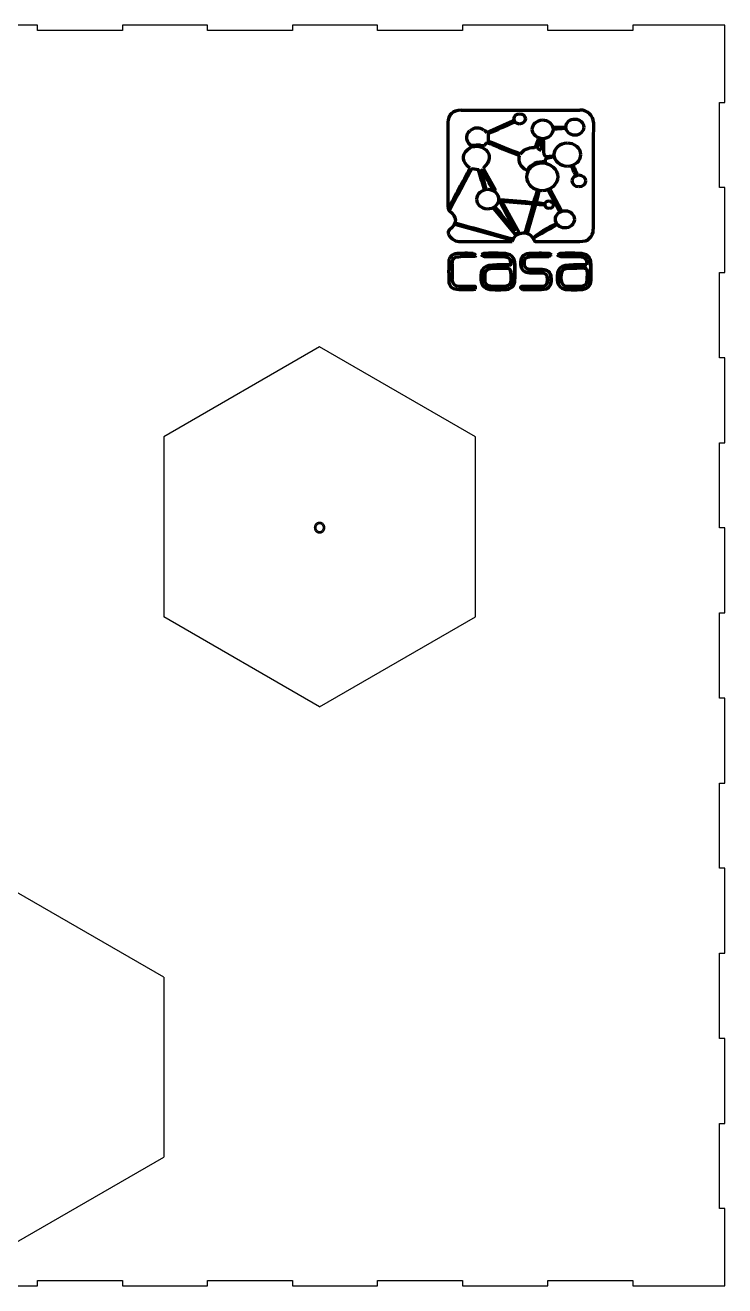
# Model space of a CAD drawing. Header units: millimetres. Extents: x 111 to 1585, y 106 to 1088.
# Drawn here: x 538.7 to 810.7, y 105.6 to 595.6 of the extents above; entities that cross this region are included whole.
import ezdxf

# ---------------------------------------------------------------- set-up
doc = ezdxf.new("R2010")
doc.units = ezdxf.units.MM
doc.header["$MEASUREMENT"] = 0
doc.layers.add('Cut', color=1, linetype='CONTINUOUS')
doc.layers.add('Hatch', color=5, linetype='CONTINUOUS')

msp = doc.modelspace()

# ---------------------------------------------------------------- linework, layer by layer
at = {"layer": 'Cut'}
for p, q in [((543.38, 595.6), (510.3, 595.6)), ((543.38, 593.5), (543.38, 595.6)), ((576.45, 593.5), (543.38, 593.5)), ((609.53, 595.6), (576.45, 595.6)), ((576.45, 595.6), (576.45, 593.5)), ((609.53, 593.5), (609.53, 595.6)), ((642.6, 593.5), (609.53, 593.5)), ((675.68, 595.6), (642.6, 595.6)), ((642.6, 595.6), (642.6, 593.5)), ((675.68, 593.5), (675.68, 595.6)), ((708.75, 593.5), (675.68, 593.5)), ((741.83, 595.6), (708.75, 595.6)), ((708.75, 595.6), (708.75, 593.5)), ((741.83, 593.5), (741.83, 595.6)), ((774.9, 593.5), (741.83, 593.5)), ((810.69, 595.6), (774.9, 595.6)), ((774.9, 595.6), (774.9, 593.5)), ((810.69, 565.59), (810.69, 595.6)), ((808.59, 532.52), (808.59, 565.59)), ((808.59, 565.59), (810.69, 565.59)), ((810.69, 532.52), (808.59, 532.52)), ((810.69, 499.44), (810.69, 532.52)), ((808.59, 466.37), (808.59, 499.44)), ((808.59, 499.44), (810.69, 499.44)), ((810.69, 466.37), (808.59, 466.37)), ((810.69, 433.29), (810.69, 466.37)), ((808.59, 400.22), (808.59, 433.29)), ((808.59, 433.29), (810.69, 433.29)), ((810.69, 400.22), (808.59, 400.22)), ((810.69, 367.14), (810.69, 400.22)), ((808.59, 334.07), (808.59, 367.14)), ((808.59, 367.14), (810.69, 367.14)), ((810.69, 334.07), (808.59, 334.07)), ((810.69, 300.99), (810.69, 334.07)), ((808.59, 267.92), (808.59, 300.99)), ((808.59, 300.99), (810.69, 300.99)), ((810.69, 267.92), (808.59, 267.92)), ((810.69, 234.84), (810.69, 267.92)), ((808.59, 201.77), (808.59, 234.84)), ((808.59, 234.84), (810.69, 234.84)), ((810.69, 201.77), (808.59, 201.77)), ((810.69, 168.69), (810.69, 201.77)), ((808.59, 135.62), (808.59, 168.69)), ((808.59, 168.69), (810.69, 168.69)), ((810.69, 135.62), (808.59, 135.62)), ((810.69, 105.6), (810.69, 135.62)), ((510.3, 105.6), (543.38, 105.6)), ((543.38, 105.6), (543.38, 107.7)), ((543.38, 107.7), (576.45, 107.7)), ((576.45, 107.7), (576.45, 105.6)), ((576.45, 105.6), (609.53, 105.6)), ((609.53, 105.6), (609.53, 107.7)), ((609.53, 107.7), (642.6, 107.7)), ((642.6, 107.7), (642.6, 105.6)), ((642.6, 105.6), (675.68, 105.6)), ((675.68, 105.6), (675.68, 107.7)), ((675.68, 107.7), (708.75, 107.7)), ((708.75, 107.7), (708.75, 105.6)), ((708.75, 105.6), (741.83, 105.6)), ((741.83, 105.6), (741.83, 107.7)), ((741.83, 107.7), (774.9, 107.7)), ((774.9, 107.7), (774.9, 105.6)), ((774.9, 105.6), (810.69, 105.6))]:
    msp.add_line(p, q, dxfattribs=at)
msp.add_lwpolyline([(654.63, 400.29), (654.63, 400.34), (654.63, 400.39), (654.62, 400.45), (654.62, 400.5), (654.61, 400.55), (654.6, 400.6), (654.59, 400.65), (654.58, 400.7), (654.56, 400.75), (654.54, 400.8), (654.52, 400.85), (654.5, 400.9), (654.48, 400.94), (654.46, 400.99), (654.43, 401.04), (654.41, 401.08), (654.38, 401.12), (654.35, 401.17), (654.32, 401.21), (654.29, 401.25), (654.25, 401.29), (654.22, 401.33), (654.18, 401.36), (654.14, 401.4), (654.1, 401.43), (654.06, 401.47), (654.02, 401.5), (653.98, 401.53), (653.93, 401.56), (653.89, 401.58), (653.84, 401.61), (653.8, 401.63), (653.75, 401.66), (653.7, 401.68), (653.66, 401.7), (653.61, 401.71), (653.56, 401.73), (653.51, 401.74), (653.46, 401.75), (653.4, 401.77), (653.35, 401.77), (653.3, 401.78), (653.25, 401.79), (653.2, 401.79), (653.15, 401.79), (653.09, 401.79), (653.04, 401.79), (652.99, 401.78), (652.94, 401.78), (652.89, 401.77), (652.84, 401.76), (652.78, 401.75), (652.73, 401.74), (652.68, 401.72), (652.63, 401.7), (652.59, 401.69), (652.54, 401.67), (652.49, 401.65), (652.44, 401.62), (652.4, 401.6), (652.35, 401.57), (652.31, 401.54), (652.27, 401.51), (652.22, 401.48), (652.18, 401.45), (652.14, 401.42), (652.1, 401.38), (652.07, 401.35), (652.03, 401.31), (652, 401.27), (651.96, 401.23), (651.93, 401.19), (651.9, 401.15), (651.87, 401.1), (651.84, 401.06), (651.82, 401.01), (651.79, 400.97), (651.77, 400.92), (651.75, 400.87), (651.73, 400.82), (651.71, 400.78), (651.7, 400.73), (651.68, 400.68), (651.67, 400.63), (651.66, 400.57), (651.65, 400.52), (651.64, 400.47), (651.64, 400.42), (651.63, 400.37), (651.63, 400.32), (651.63, 400.26), (651.63, 400.21), (651.64, 400.16), (651.64, 400.11), (651.65, 400.06), (651.66, 400.01), (651.67, 399.95), (651.68, 399.9), (651.7, 399.85), (651.71, 399.8), (651.73, 399.76), (651.75, 399.71), (651.77, 399.66), (651.79, 399.61), (651.82, 399.57), (651.84, 399.52), (651.87, 399.48), (651.9, 399.43), (651.93, 399.39), (651.96, 399.35), (652, 399.31), (652.03, 399.27), (652.07, 399.23), (652.1, 399.2), (652.14, 399.16), (652.18, 399.13), (652.22, 399.1), (652.27, 399.07), (652.31, 399.04), (652.35, 399.01), (652.4, 398.98), (652.44, 398.96), (652.49, 398.93), (652.54, 398.91), (652.59, 398.89), (652.63, 398.88), (652.68, 398.86), (652.73, 398.84), (652.78, 398.83), (652.84, 398.82), (652.89, 398.81), (652.94, 398.8), (652.99, 398.8), (653.04, 398.79), (653.09, 398.79), (653.15, 398.79), (653.2, 398.79), (653.25, 398.79), (653.3, 398.8), (653.35, 398.81), (653.4, 398.81), (653.46, 398.83), (653.51, 398.84), (653.56, 398.85), (653.61, 398.87), (653.66, 398.88), (653.7, 398.9), (653.75, 398.92), (653.8, 398.95), (653.84, 398.97), (653.89, 399), (653.93, 399.02), (653.98, 399.05), (654.02, 399.08), (654.06, 399.11), (654.1, 399.15), (654.14, 399.18), (654.18, 399.22), (654.22, 399.25), (654.25, 399.29), (654.29, 399.33), (654.32, 399.37), (654.35, 399.41), (654.38, 399.46), (654.41, 399.5), (654.43, 399.54), (654.46, 399.59), (654.48, 399.64), (654.5, 399.68), (654.52, 399.73), (654.54, 399.78), (654.56, 399.83), (654.58, 399.88), (654.59, 399.93), (654.6, 399.98), (654.61, 400.03), (654.62, 400.08), (654.62, 400.13), (654.63, 400.19), (654.63, 400.24)], close=True, dxfattribs=at)
at = {"layer": 'Hatch', "color": 5, "linetype": 'Continuous', "lineweight": 211}
for points in [[(703.01, 557.77, 0.000298), (703, 535.3, 0.00384), (703.03, 524.86)], [(718.18, 553.88, 0), (728.29, 558.38, -0.000036), (728.61, 557.78, 0.000002), (718.66, 553.29), (718.66, 550.58, -0.000002), (731.22, 545.58)], [(748.34, 555.41, 0.000003), (748.3, 556.03, 0), (744.4, 555.78, 0.000042), (744.45, 555.14)], [(715.79, 539.63), (717.7, 532.21), (717.09, 532.07, -0.002496), (716.02, 535.7, -0.002419), (714.98, 539.43, 0), (712.27, 539.74, -0.000002), (703.77, 523.95)], [(716.78, 540.09), (721.4, 531.69, 0.000056), (721.07, 531.47)], [(722.9, 527.57, -0.000042), (723.35, 527.86, -0.000001), (736.42, 526.74, -0.000002), (737.77, 531.05, -0.000033), (738.4, 530.92, 0.000003), (737.3, 526.72, -0.000004), (740.26, 526.29), (740.21, 525.76, 0.000002), (737.06, 525.91, 0), (733.93, 515.14, 0.000046), (733.26, 515.29, 0.000001), (736.24, 526.03, -0.000003), (723.95, 527.13, 0), (730.57, 515.1, -0.000014), (729.24, 514.32, 0), (721.06, 524.28, -0.000026), (721.55, 524.68)], [(747.02, 523.74), (746.34, 523.44, -0.000001), (742.19, 531.21, 0), (742.87, 531.51)], [(729.16, 515.58, -0.000295), (726.58, 518.71, 0.004616), (724.05, 521.79)], [(744.87, 518.21, -0.000035), (745.14, 517.84, 0.000001), (736.54, 512.97)], [(713.71, 492.94), (713.71, 494.04, -0.002847), (708.11, 494.04)]]:
    msp.add_lwpolyline(points, format="xyb", dxfattribs=at)
for points in [[(752.49, 537.61, 0.000008), (751.25, 540.46, 0.000014), (751.87, 540.68, -0.000012), (753.18, 537.84, -0.000047)], [(706.1, 518.02, 0.000002), (706.32, 518.67, 0.000001), (727.96, 512.64, -0.000013), (727.73, 511.99, 0)], [(724.21, 506.91, 0.011377), (717.19, 506.9, -0.011385)], [(753.97, 506.91, 0.012417), (746.94, 506.9, -0.012421)], [(722.09, 502.4, 0.000005), (727.55, 502.4, -0.000005)], [(728.98, 496.7, 0.006302), (728.99, 502.51, -0.006297)], [(753.13, 501.18, 0.000259), (750.94, 501.18, -0.000259)], [(757.08, 502.4, 0.000016), (751.89, 502.4, -0.000016)], [(758.58, 496.58, 0.00597), (758.58, 502.65, -0.00597)], [(720.26, 492.82, 0.009645), (724.64, 492.81, -0.009645)], [(731.65, 494.04, 0.001413), (738.95, 494.04, -0.001413), (731.65, 494.04, 0.000073), (731.27, 493.68, -0.000037)], [(749.73, 492.83, 0.013122), (754.42, 492.82, -0.013128)]]:
    msp.add_lwpolyline(points, format="xyb", close=True, dxfattribs=at)
msp.add_lwpolyline([(753.13, 501.25), (753.13, 501.18)], close=True, dxfattribs=at)
at = {"layer": 'Hatch', "color": 5}
for points in [[(653.13, 470.6), (592.51, 435.6)], [(713.75, 435.6), (653.13, 470.6)], [(592.51, 435.6), (592.51, 365.6)], [(713.75, 365.6), (713.75, 435.6)], [(653.13, 330.6), (592.51, 365.6)], [(653.13, 330.6), (713.75, 365.6)], [(592.51, 225.61), (531.9, 260.61)], [(592.51, 225.61), (592.51, 155.61)], [(531.9, 120.61), (592.51, 155.61)]]:
    msp.add_lwpolyline(points, dxfattribs=at)
msp.add_lwpolyline([(655.18, 400.29), (655.18, 400.36), (655.18, 400.43), (655.17, 400.5), (655.16, 400.57), (655.15, 400.64), (655.14, 400.71), (655.12, 400.78), (655.1, 400.85), (655.08, 400.92), (655.06, 400.99), (655.04, 401.05), (655.01, 401.12), (654.98, 401.18), (654.95, 401.25), (654.91, 401.31), (654.87, 401.37), (654.84, 401.43), (654.8, 401.49), (654.75, 401.55), (654.71, 401.6), (654.66, 401.66), (654.61, 401.71), (654.56, 401.76), (654.51, 401.81), (654.46, 401.85), (654.4, 401.9), (654.35, 401.94), (654.29, 401.98), (654.23, 402.02), (654.17, 402.06), (654.11, 402.09), (654.04, 402.13), (653.98, 402.16), (653.91, 402.19), (653.85, 402.21), (653.78, 402.24), (653.71, 402.26), (653.64, 402.28), (653.57, 402.29), (653.5, 402.31), (653.43, 402.32), (653.36, 402.33), (653.29, 402.33), (653.22, 402.34), (653.15, 402.34), (653.08, 402.34), (653.01, 402.34), (652.94, 402.33), (652.87, 402.32), (652.8, 402.31), (652.73, 402.3), (652.66, 402.28), (652.59, 402.27), (652.52, 402.25), (652.45, 402.22), (652.39, 402.2), (652.32, 402.17), (652.25, 402.14), (652.19, 402.11), (652.13, 402.08), (652.07, 402.04), (652.01, 402), (651.95, 401.96), (651.89, 401.92), (651.83, 401.88), (651.78, 401.83), (651.73, 401.78), (651.68, 401.73), (651.63, 401.68), (651.58, 401.63), (651.53, 401.57), (651.49, 401.52), (651.45, 401.46), (651.41, 401.4), (651.37, 401.34), (651.34, 401.28), (651.3, 401.22), (651.27, 401.15), (651.24, 401.09), (651.22, 401.02), (651.19, 400.95), (651.17, 400.89), (651.15, 400.82), (651.13, 400.75), (651.12, 400.68), (651.11, 400.61), (651.1, 400.54), (651.09, 400.47), (651.09, 400.4), (651.08, 400.33), (651.08, 400.25), (651.09, 400.18), (651.09, 400.11), (651.1, 400.04), (651.11, 399.97), (651.12, 399.9), (651.13, 399.83), (651.15, 399.76), (651.17, 399.69), (651.19, 399.63), (651.22, 399.56), (651.24, 399.49), (651.27, 399.43), (651.3, 399.36), (651.34, 399.3), (651.37, 399.24), (651.41, 399.18), (651.45, 399.12), (651.49, 399.06), (651.53, 399.01), (651.58, 398.95), (651.63, 398.9), (651.68, 398.85), (651.73, 398.8), (651.78, 398.75), (651.83, 398.7), (651.89, 398.66), (651.95, 398.62), (652.01, 398.58), (652.07, 398.54), (652.13, 398.5), (652.19, 398.47), (652.25, 398.44), (652.32, 398.41), (652.39, 398.38), (652.45, 398.36), (652.52, 398.33), (652.59, 398.31), (652.66, 398.3), (652.73, 398.28), (652.8, 398.27), (652.87, 398.26), (652.94, 398.25), (653.01, 398.24), (653.08, 398.24), (653.15, 398.24), (653.22, 398.24), (653.29, 398.25), (653.36, 398.25), (653.43, 398.26), (653.5, 398.27), (653.57, 398.29), (653.64, 398.3), (653.71, 398.32), (653.78, 398.34), (653.85, 398.37), (653.91, 398.39), (653.98, 398.42), (654.04, 398.45), (654.11, 398.49), (654.17, 398.52), (654.23, 398.56), (654.29, 398.6), (654.35, 398.64), (654.4, 398.68), (654.46, 398.73), (654.51, 398.77), (654.56, 398.82), (654.61, 398.87), (654.66, 398.92), (654.71, 398.98), (654.75, 399.03), (654.8, 399.09), (654.84, 399.15), (654.87, 399.21), (654.91, 399.27), (654.95, 399.33), (654.98, 399.4), (655.01, 399.46), (655.04, 399.53), (655.06, 399.59), (655.08, 399.66), (655.1, 399.73), (655.12, 399.8), (655.14, 399.87), (655.15, 399.94), (655.16, 400.01), (655.17, 400.08), (655.18, 400.15), (655.18, 400.22)], close=True, dxfattribs=at)
at = {"layer": 'Hatch', "color": 5, "linetype": 'Continuous', "lineweight": 211}
for centre, radius, start, end in [((711.39, 25908.78), 25346.19, 269.992844, 270.097135), ((714.51, 551.24), 4.41, 54.6721, 131.3464), ((6333.53, 529.71), 5574.01, 179.71033, 180.13826), ((1876.15, 3428.47), 3102.63, 248.126, 248.33855), ((710941.06, 2535390.94), 2632451.37, 254.34836922, 254.3483821), ((1162.01, 520.56), 423.53, 175.899, 176.4284), ((10647373.95, -5693836.37), 12073828.84, 151.859863439, 151.859948352), ((720.48, 3442.5), 2930.99, 269.74206, 270.14822), ((742.8, 32885.69), 32374.17, 269.991265, 270.020297), ((711.16, -42.04), 547.72, 89.7426, 90.3359), ((859.46, 499.88), 156.14, 178.6485, 181.3588), ((1146.21, 499.99), 441.5, 179.6422, 180.3782)]:
    msp.add_arc(centre, radius, start, end, dxfattribs=at)
for points in [[(708.23, 562.59), (704.93, 562.58), (703.01, 560.77), (703.01, 557.77)], [(730.9, 557.18), (729.67, 557.18), (728.69, 558.08), (728.7, 559.19)], [(728.7, 559.19), (728.7, 560.29), (729.73, 561.22), (730.92, 561.21)], [(733.16, 559.18), (733.16, 558.11), (732.11, 557.18), (730.9, 557.18)], [(730.92, 561.21), (732.1, 561.2), (733.17, 560.23), (733.16, 559.18)], [(735.82, 555.07), (735.78, 557), (737.61, 558.73), (739.77, 558.8)], [(739.77, 558.8), (741.96, 558.87), (743.92, 557.13), (743.92, 555.13)], [(748.9, 556.02), (748.91, 557.8), (750.49, 559.18), (752.47, 559.14)], [(752.47, 559.14), (754.36, 559.1), (755.86, 557.7), (755.84, 555.98)], [(759.59, 557.89), (759.61, 560.28), (757.42, 562.64), (754.36, 562.63)], [(711.11, 549.62), (709.9, 551.2), (710.07, 553.21), (711.6, 554.55)], [(717.06, 554.84), (717.45, 554.57), (717.77, 554.24), (718.18, 553.88)], [(739.91, 551.48), (737.75, 551.47), (735.86, 553.13), (735.82, 555.07)], [(743.92, 555.13), (743.92, 553.18), (742.07, 551.5), (739.91, 551.48)], [(748.34, 555.41), (747.05, 555.32), (745.75, 555.23), (744.45, 555.14)], [(752.42, 552.84), (750.49, 552.81), (748.89, 554.26), (748.9, 556.02)], [(755.84, 555.98), (755.83, 554.27), (754.3, 552.86), (752.42, 552.84)], [(710.71, 547.29), (712.66, 549.09), (715.91, 548.95), (717.8, 547.11)], [(716.1, 548.7), (714.57, 549.67), (712.46, 547.85), (711.11, 549.62)], [(717.11, 548.9), (716.98, 548.71), (716.3, 548.58), (716.1, 548.7)], [(720.22, 549.21), (719.1, 549.66), (718.03, 550.25), (717.11, 548.9)], [(736.54, 548.02), (736.77, 548), (737.12, 548.5), (737.26, 548.82)], [(737.26, 548.82), (737.63, 549.62), (737.9, 550.46), (738.21, 551.28)], [(738.14, 548.99), (737.57, 547.86), (738, 547.29), (739.3, 546.94)], [(738.78, 551.12), (738.58, 550.41), (738.47, 549.65), (738.14, 548.99)], [(739.57, 550.85), (739.57, 550.91), (739.71, 550.95), (739.98, 551.15)], [(739.98, 551.15), (740.08, 550.77), (740.21, 550.48), (740.22, 550.19)], [(740.22, 550.19), (740.23, 548.96), (740.19, 547.73), (740.2, 546.5)], [(744.35, 545.29), (744.34, 547.74), (746.63, 549.85), (749.36, 549.89)], [(749.36, 549.89), (752.2, 549.94), (754.54, 547.92), (754.59, 545.39)], [(711.54, 540.01), (708.62, 542.32), (708.28, 545.06), (710.71, 547.29)], [(717.8, 547.11), (719.89, 545.08), (719.54, 542.53), (716.78, 540.09)], [(733.78, 539.17), (731.11, 540.43), (730.39, 542.39), (730.9, 544.94)], [(731.22, 545.58), (732.53, 547.22), (734.22, 548.16), (736.54, 548.02)], [(740.2, 546.5), (740.22, 544.72), (740.66, 544.39), (742.54, 544.66)], [(744.13, 544.81), (743.31, 543.33), (740.56, 544.83), (740.85, 542.45)], [(742.54, 544.66), (742.98, 544.73), (743.44, 544.75), (744.13, 544.81)], [(749.54, 540.71), (746.74, 540.68), (744.37, 542.78), (744.35, 545.29)], [(754.59, 545.39), (754.64, 542.85), (752.36, 540.74), (749.54, 540.71)], [(720.02, 532.67), (718.69, 535), (717.4, 537.36), (715.79, 539.63)], [(733.72, 536.62), (733.7, 539.62), (736.47, 542.13), (739.76, 542.08)], [(740.85, 542.45), (737.7, 542.71), (735.35, 541.64), (733.78, 539.17)], [(739.76, 542.08), (743, 542.04), (745.73, 539.55), (745.71, 536.64)], [(739.71, 531.27), (736.4, 531.27), (733.73, 533.65), (733.72, 536.62)], [(745.71, 536.64), (745.69, 533.71), (742.97, 531.27), (739.71, 531.27)], [(753.94, 532.74), (752.55, 532.76), (751.34, 533.87), (751.35, 535.11)], [(751.35, 535.11), (751.37, 536.36), (752.61, 537.44), (754, 537.43)], [(756.59, 535.06), (756.57, 533.83), (755.31, 532.73), (753.94, 532.74)], [(754, 537.43), (755.38, 537.42), (756.6, 536.3), (756.59, 535.06)], [(714.29, 528.03), (714.33, 530.09), (716.26, 531.81), (718.52, 531.81)], [(718.52, 531.81), (720.84, 531.81), (722.78, 530.02), (722.74, 527.89)], [(721.07, 531.47), (720.71, 531.87), (720.28, 532.22), (720.02, 532.67)], [(742.87, 531.51), (744.26, 528.92), (745.64, 526.33), (747.02, 523.74)], [(703.03, 524.86), (703.04, 524.38), (703.28, 523.73), (703.67, 523.45)], [(718.37, 524.14), (716.08, 524.2), (714.24, 525.94), (714.29, 528.03)], [(722.74, 527.89), (722.71, 525.75), (720.76, 524.08), (718.37, 524.14)], [(721.55, 524.68), (722.53, 523.84), (723.22, 522.75), (724.05, 521.79)], [(729.16, 515.58), (727.29, 519.67), (724.93, 523.55), (722.9, 527.57)], [(740.8, 525.74), (740.73, 526.68), (741.38, 527.37), (742.35, 527.29)], [(742.44, 524.38), (741.47, 524.37), (740.85, 524.88), (740.8, 525.74)], [(742.35, 527.29), (743.04, 527.23), (743.67, 526.58), (744.14, 526.31)], [(744.14, 526.31), (744.01, 524.95), (743.49, 524.38), (742.44, 524.38)], [(703.77, 523.95), (703.54, 524.04), (703.32, 524.14), (703.1, 524.23)], [(703.67, 523.45), (706.66, 521.28), (706.67, 518.23), (703.67, 516.1)], [(748.46, 516.78), (746.45, 516.82), (744.81, 518.37), (744.84, 520.21)], [(744.84, 520.21), (744.86, 522.06), (746.53, 523.52), (748.6, 523.49)], [(752.24, 520.08), (752.21, 518.28), (750.45, 516.75), (748.46, 516.78)], [(748.6, 523.49), (750.62, 523.46), (752.28, 521.91), (752.24, 520.08)], [(703.67, 516.1), (703.32, 515.85), (703.06, 515.21), (703.14, 514.81)], [(703.14, 514.81), (703.48, 513.19), (705.49, 511.56), (707.28, 511.55)], [(728.3, 512.07), (728.95, 513.8), (730.31, 514.76), (732.31, 514.88)], [(732.31, 514.88), (734.09, 514.99), (735.67, 514), (736.4, 512.22)], [(736.54, 512.97), (736.66, 513.96), (743.04, 517.82), (744.87, 518.21)], [(754.27, 511.52), (757.56, 511.52), (759.54, 513.29), (759.54, 516.26)], [(728.06, 511.53), (728.16, 511.75), (728.24, 511.91), (728.3, 512.07)], [(736.4, 512.22), (736.71, 511.45), (737.24, 511.51), (737.86, 511.51)], [(706.63, 506.82), (704.56, 506.66), (703.41, 505.45), (703.36, 503.56)], [(704.71, 502.75), (704.72, 504.96), (705.48, 505.65), (707.95, 505.67)], [(712.91, 506.89), (710.82, 506.94), (708.72, 506.98), (706.63, 506.82)], [(713.93, 506.08), (713.59, 506.36), (713.26, 506.88), (712.91, 506.89)], [(713.62, 505.68), (713.72, 505.81), (713.83, 505.95), (713.93, 506.08)], [(717.19, 506.9), (716.8, 506.89), (716.42, 506.51), (716.04, 506.3)], [(716.04, 506.3), (716.42, 506.51), (716.8, 506.89), (717.19, 506.9)], [(716.04, 506.3), (716.42, 506.09), (716.81, 505.72), (717.2, 505.71)], [(717.2, 505.71), (716.81, 505.72), (716.42, 506.09), (716.04, 506.3)], [(717.2, 505.71), (719.64, 505.65), (722.08, 505.71), (724.51, 505.67)], [(724.51, 505.67), (722.08, 505.71), (719.64, 505.65), (717.2, 505.71)], [(728.99, 502.51), (728.97, 505.56), (727.61, 506.84), (724.21, 506.91)], [(724.21, 506.91), (727.61, 506.84), (728.97, 505.56), (728.99, 502.51)], [(724.51, 505.67), (726.72, 505.63), (727.63, 504.69), (727.55, 502.4)], [(727.55, 502.4), (727.63, 504.69), (726.72, 505.63), (724.51, 505.67)], [(734.61, 506.8), (732.11, 506.6), (731.26, 505.35), (731.39, 502.65)], [(731.39, 502.65), (731.26, 505.35), (732.11, 506.6), (734.61, 506.8)], [(732.72, 502.51), (732.39, 504.65), (733.19, 505.61), (735.59, 505.67)], [(735.59, 505.67), (733.19, 505.61), (732.39, 504.65), (732.72, 502.51)], [(742.35, 506.9), (739.77, 506.92), (737.17, 507), (734.61, 506.8)], [(734.61, 506.8), (737.17, 507), (739.77, 506.92), (742.35, 506.9)], [(735.59, 505.67), (737.83, 505.72), (740.08, 505.66), (742.32, 505.71)], [(742.32, 505.71), (740.08, 505.66), (737.83, 505.72), (735.59, 505.67)], [(742.32, 505.71), (742.62, 505.72), (742.91, 506.09), (743.21, 506.29)], [(743.21, 506.29), (742.91, 506.09), (742.62, 505.72), (742.32, 505.71)], [(743.21, 506.29), (742.92, 506.5), (742.64, 506.89), (742.35, 506.9)], [(742.35, 506.9), (742.64, 506.89), (742.92, 506.5), (743.21, 506.29)], [(746.94, 506.9), (746.5, 506.89), (746.06, 506.51), (745.63, 506.31)], [(745.63, 506.31), (746.06, 506.51), (746.5, 506.89), (746.94, 506.9)], [(745.63, 506.31), (746.06, 506.1), (746.49, 505.72), (746.93, 505.71)], [(746.93, 505.71), (746.49, 505.72), (746.06, 506.1), (745.63, 506.31)], [(746.93, 505.71), (749.37, 505.65), (751.81, 505.72), (754.25, 505.66)], [(754.25, 505.66), (751.81, 505.72), (749.37, 505.65), (746.93, 505.71)], [(758.58, 502.65), (758.57, 505.56), (757.23, 506.83), (753.97, 506.91)], [(753.97, 506.91), (757.23, 506.83), (758.57, 505.56), (758.58, 502.65)], [(754.25, 505.66), (756.44, 505.61), (757.36, 504.56), (757.08, 502.4)], [(757.08, 502.4), (757.36, 504.56), (756.44, 505.61), (754.25, 505.66)], [(722.09, 502.4), (716.94, 502.4), (715.83, 501.37), (715.98, 496.7)], [(715.98, 496.7), (715.83, 501.37), (716.94, 502.4), (722.09, 502.4)], [(720.14, 501.15), (718.55, 501.06), (717.57, 500.36), (717.44, 499.03)], [(717.44, 499.03), (717.57, 500.36), (718.55, 501.06), (720.14, 501.15)], [(723.49, 501.16), (722.37, 501.16), (721.25, 501.21), (720.14, 501.15)], [(720.14, 501.15), (721.25, 501.21), (722.37, 501.16), (723.49, 501.16)], [(727.61, 497.51), (727.62, 501.18), (727.62, 501.18), (723.49, 501.16)], [(723.49, 501.16), (727.62, 501.18), (727.62, 501.18), (727.61, 497.51)], [(731.39, 502.65), (731.48, 500.61), (732.64, 499.5), (734.94, 499.38)], [(734.94, 499.38), (732.64, 499.5), (731.48, 500.61), (731.39, 502.65)], [(735.13, 500.66), (733.84, 500.71), (732.93, 501.2), (732.72, 502.51)], [(732.72, 502.51), (732.93, 501.2), (733.84, 500.71), (735.13, 500.66)], [(739.67, 500.62), (738.16, 500.65), (736.64, 500.6), (735.13, 500.66)], [(735.13, 500.66), (736.64, 500.6), (738.16, 500.65), (739.67, 500.62)], [(743.1, 497.62), (742.96, 499.64), (741.89, 500.57), (739.67, 500.62)], [(739.67, 500.62), (741.89, 500.57), (742.96, 499.64), (743.1, 497.62)], [(751.89, 502.4), (746.53, 502.4), (745.42, 501.37), (745.62, 496.58)], [(745.62, 496.58), (745.42, 501.37), (746.53, 502.4), (751.89, 502.4)], [(750.94, 501.18), (747.76, 501.17), (746.99, 500.48), (746.99, 497.59)], [(746.99, 497.59), (746.99, 500.48), (747.76, 501.17), (750.94, 501.18)], [(756.89, 500.89), (756.2, 501.52), (754.43, 501.17), (753.13, 501.25)], [(753.13, 501.25), (754.43, 501.17), (756.2, 501.52), (756.89, 500.89)], [(757.22, 497.51), (757.21, 498.68), (757.57, 500.28), (756.89, 500.89)], [(756.89, 500.89), (757.57, 500.28), (757.21, 498.68), (757.22, 497.51)], [(703.36, 496.18), (703.4, 494.39), (704.57, 493.12), (706.55, 492.98)], [(708.11, 494.04), (705.68, 494.07), (704.73, 494.92), (704.71, 497.08)], [(715.98, 496.7), (716.05, 494.22), (717.5, 492.89), (720.26, 492.82)], [(720.26, 492.82), (717.5, 492.89), (716.05, 494.22), (715.98, 496.7)], [(717.44, 499.03), (717.19, 496.54), (717.18, 495), (718.89, 494.31)], [(718.89, 494.31), (717.18, 495), (717.19, 496.54), (717.44, 499.03)], [(723.8, 494.04), (726.99, 494.04), (727.61, 494.6), (727.61, 497.51)], [(727.61, 497.51), (727.61, 494.6), (726.99, 494.04), (723.8, 494.04)], [(724.64, 492.81), (727.56, 492.85), (728.93, 494.06), (728.98, 496.7)], [(728.98, 496.7), (728.93, 494.06), (727.56, 492.85), (724.64, 492.81)], [(734.94, 499.38), (736.3, 499.31), (737.67, 499.36), (739.03, 499.34)], [(739.03, 499.34), (737.67, 499.36), (736.3, 499.31), (734.94, 499.38)], [(741.74, 496.6), (741.73, 494.7), (741.04, 494.05), (738.95, 494.04)], [(738.95, 494.04), (741.04, 494.05), (741.73, 494.7), (741.74, 496.6)], [(739.03, 499.34), (741.17, 499.31), (741.74, 498.73), (741.74, 496.6)], [(741.74, 496.6), (741.74, 498.73), (741.17, 499.31), (739.03, 499.34)], [(740.42, 492.96), (742, 493.05), (742.9, 494.05), (743.07, 495.52)], [(743.07, 495.52), (742.9, 494.05), (742, 493.05), (740.42, 492.96)], [(743.07, 495.52), (743.16, 496.21), (743.15, 496.92), (743.1, 497.62)], [(743.1, 497.62), (743.15, 496.92), (743.16, 496.21), (743.07, 495.52)], [(745.62, 496.58), (745.71, 494.24), (747.13, 492.92), (749.73, 492.83)], [(749.73, 492.83), (747.13, 492.92), (745.71, 494.24), (745.62, 496.58)], [(746.99, 497.59), (746.99, 497.19), (746.98, 496.79), (747.02, 496.4)], [(747.02, 496.4), (746.98, 496.79), (746.99, 497.19), (746.99, 497.59)], [(747.02, 496.4), (747.2, 494.9), (748.11, 494.1), (749.78, 494.05)], [(749.78, 494.05), (748.11, 494.1), (747.2, 494.9), (747.02, 496.4)], [(753.43, 494.04), (756.61, 494.04), (757.24, 494.6), (757.22, 497.51)], [(757.22, 497.51), (757.24, 494.6), (756.61, 494.04), (753.43, 494.04)], [(754.42, 492.82), (757.18, 492.86), (758.53, 494.07), (758.58, 496.58)], [(758.58, 496.58), (758.53, 494.07), (757.18, 492.86), (754.42, 492.82)], [(706.55, 492.98), (708.91, 492.82), (711.3, 492.94), (713.71, 492.94)], [(718.89, 494.31), (719.35, 494.12), (719.92, 494.07), (720.44, 494.05)], [(720.44, 494.05), (719.92, 494.07), (719.35, 494.12), (718.89, 494.31)], [(720.44, 494.05), (721.56, 494.01), (722.68, 494.03), (723.8, 494.04)], [(723.8, 494.04), (722.68, 494.03), (721.56, 494.01), (720.44, 494.05)], [(731.27, 493.68), (731.55, 493.39), (731.82, 492.86), (732.09, 492.85)], [(732.09, 492.85), (731.82, 492.86), (731.55, 493.39), (731.27, 493.68)], [(732.09, 492.85), (734.87, 492.83), (737.65, 492.8), (740.42, 492.96)], [(740.42, 492.96), (737.65, 492.8), (734.87, 492.83), (732.09, 492.85)], [(749.78, 494.05), (750.99, 494), (752.21, 494.04), (753.43, 494.04)], [(753.43, 494.04), (752.21, 494.04), (750.99, 494), (749.78, 494.05)]]:
    msp.add_open_spline(points, degree=3, dxfattribs=at)

doc.saveas('drawing.dxf')
